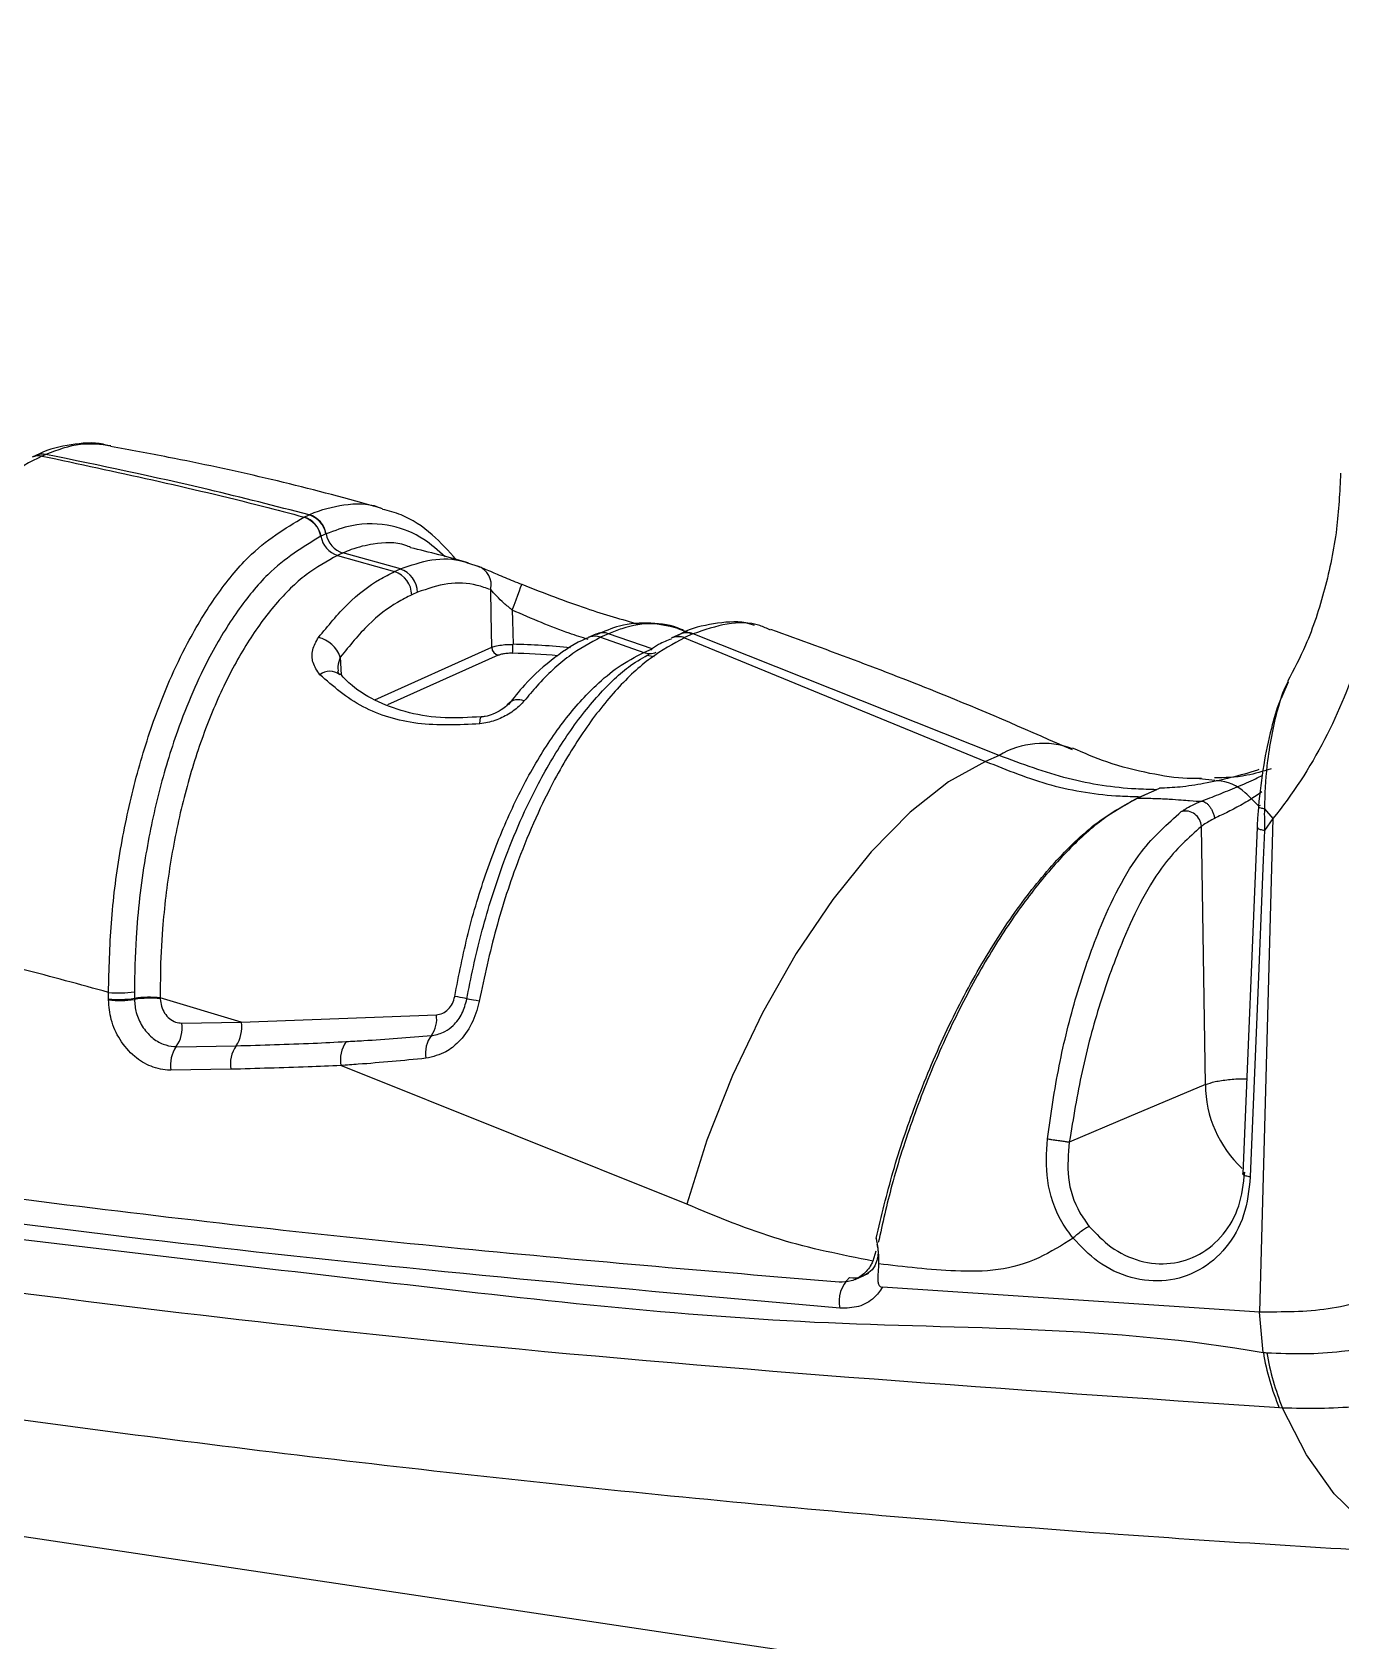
# Model space of a CAD drawing. Header units: millimetres. Extents: x 12 to 854, y 4 to 555.
# Drawn here: x 681.61 to 696.37, y 401.74 to 419.9 of the extents above; entities that cross this region are included whole.
import ezdxf

# ---------------------------------------------------------------- set-up
doc = ezdxf.new("R2010")
doc.units = ezdxf.units.MM
doc.linetypes.add('CENTER', pattern=[10.16, 6.35, -1.27, 1.27, -1.27])
doc.layers.add('DEFAULT_1', color=7, linetype='CENTER')
doc.dimstyles.new('SLDDIMSTYLE1', dxfattribs={"dimtxt": 0.18, "dimasz": 3.556, "dimexe": 0, "dimexo": 0.0625, "dimgap": 0, "dimtad": 0, "dimtih": 1, "dimtoh": 1, "dimdec": 0, "dimrnd": 1e-09, "dimzin": 0, "dimdsep": 46, "dimtxsty": 'Standard', "dimsah": 1, "dimcen": 0.09, "dimadec": 0, "dimazin": 0, "dimtfac": 3.556, "dimtdec": 0, "dimtofl": 0, "dimtmove": 0, "dimatfit": 3, "dimfxl": 1, "dimfrac": 2, "dimtolj": 1, "dimtzin": 0, "dimarcsym": 0})

msp = doc.modelspace()

# ---------------------------------------------------------------- linework, layer by layer
at = {"color": 7, "linetype": 'Continuous', "lineweight": 25}
for p, q in [((681.646, 415.118), (681.605, 415.099)), ((681.719, 415.111), (681.718, 415.111)), ((681.76, 415.129), (681.719, 415.111)), ((681.76, 415.13), (681.76, 415.129)), ((684.671, 414.422), (684.673, 414.422)), ((684.673, 414.422), (684.729, 414.448)), ((684.729, 414.448), (684.731, 414.448)), ((684.864, 414.206), (684.863, 414.206)), ((684.921, 414.232), (684.864, 414.206)), ((684.922, 414.232), (684.921, 414.232)), ((685.112, 414.017), (685.052, 413.99)), ((685.76, 413.837), (685.112, 414.017)), ((685.052, 413.99), (685.695, 413.808)), ((685.695, 413.808), (685.76, 413.837)), ((686.529, 413.902), (686.634, 413.869)), ((685.952, 413.573), (685.888, 413.544)), ((687.967, 413.1), (687.879, 413.061)), ((688.109, 413.105), (688.02, 413.065)), ((688.601, 412.936), (688.109, 413.105)), ((688.917, 413.1), (688.823, 413.058)), ((689.046, 413.105), (688.893, 413.16)), ((689.062, 413.103), (688.968, 413.061)), ((689.065, 413.104), (689.062, 413.103)), ((692.516, 411.732), (689.065, 413.104)), ((688.02, 413.065), (688.506, 412.894)), ((688.506, 412.894), (688.601, 412.936)), ((688.823, 413.058), (688.819, 413.056)), ((688.968, 413.061), (688.966, 413.06)), ((688.966, 413.06), (692.364, 411.664)), ((695.779, 412.56), (695.718, 412.421)), ((692.516, 411.732), (692.364, 411.664)), ((694.779, 411.473), (694.95, 411.451)), ((694.078, 411.25), (694.326, 411.361)), ((694.291, 411.345), (694.113, 411.266)), ((695.51, 411.129), (695.606, 411.018)), ((694.844, 408.016), (694.799, 410.93)), ((695.428, 410.922), (695.267, 407.009)), ((695.606, 411.018), (695.456, 405.449)), ((695.606, 411.018), (695.512, 410.885)), ((682.467, 408.972), (682.467, 408.983)), ((682.759, 408.99), (682.759, 408.978)), ((683.965, 408.719), (683.051, 408.996)), ((683.051, 408.996), (683.051, 408.984)), ((683.965, 408.719), (686.166, 408.804)), ((683.294, 408.71), (683.965, 408.719)), ((683.232, 408.444), (683.906, 408.454)), ((688.993, 406.666), (685.089, 408.231)), ((683.846, 408.189), (683.169, 408.179)), ((647.475, 408), (724.357, 396.511)), ((693.309, 407.367), (693.309, 407.367)), ((691.127, 406.134), (691.092, 406.024)), ((690.891, 405.816), (691.048, 405.886)), ((695.456, 405.449), (691.202, 405.728)), ((695.498, 404.991), (695.456, 405.449)), ((695.716, 404.364), (695.679, 404.366))]:
    msp.add_line(p, q, dxfattribs=at)
at = {"color": 8, "linetype": 'Continuous', "lineweight": 25}
for p, q in [((685.473, 412.361), (686.792, 412.952)), ((685.082, 412.842), (685.091, 412.641)), ((686.865, 412.862), (685.613, 412.301)), ((688.624, 412.843), (688.544, 412.86))]:
    msp.add_line(p, q, dxfattribs=at)
at = {"color": 7, "linetype": 'Continuous', "lineweight": 25, "flags": 128}
for points in [[(687.022, 413.372), (687.044, 413.429), (687.066, 413.487), (687.086, 413.541), (687.104, 413.589), (687.117, 413.627), (687.126, 413.653), (687.13, 413.665), (687.129, 413.663)], [(686.792, 412.952), (686.784, 413.324), (686.779, 413.603)], [(687.022, 413.372), (687.025, 413.255), (687.031, 412.985)], [(692.364, 411.664), (691.947, 411.433), (691.513, 411.09), (691.073, 410.643), (690.64, 410.107), (690.228, 409.495), (689.846, 408.825), (689.507, 408.117), (689.22, 407.39), (688.993, 406.666)], [(695.512, 410.884), (695.498, 410.554), (695.444, 409.235), (695.351, 406.973)], [(686.511, 408.983), (686.512, 408.983), (686.508, 408.984), (686.498, 408.987), (686.482, 408.99), (686.462, 408.994), (686.436, 408.999), (686.407, 409.005), (686.374, 409.011)], [(686.649, 408.958), (686.616, 408.964), (686.586, 408.969), (686.561, 408.974), (686.54, 408.978), (686.524, 408.98), (686.514, 408.982), (686.509, 408.983), (686.511, 408.983)], [(694.844, 408.016), (693.982, 407.652), (693.309, 407.367)]]:
    msp.add_lwpolyline(points, dxfattribs=at)
at = {"color": 8, "linetype": 'Continuous', "lineweight": 25, "flags": 128}
for points in [[(686.658, 412.087), (686.66, 412.128), (686.664, 412.155), (686.67, 412.165), (686.671, 412.165)], [(697.515, 402.708), (697.399, 402.72), (697.012, 402.834), (696.642, 403.061), (696.298, 403.397), (695.987, 403.835), (695.716, 404.364)]]:
    msp.add_lwpolyline(points, dxfattribs=at)
at = {"color": 8, "linetype": 'Continuous', "lineweight": 25}
for centre, radius, start, end in [((681.68, 414.928), 0.186, 78.1528, 114.1561), ((681.68, 414.929), 0.186, 78.155, 113.774), ((681.721, 414.947), 0.186, 78.1547, 113.8077), ((688.044, 412.926), 0.19, 69.8945, 114.5683), ((688.993, 412.925), 0.191, 68.8336, 113.5161), ((688.996, 412.926), 0.191, 68.8162, 113.5991), ((686.893, 405.475), 7.512, 83.9806, 88.9482), ((687.955, 412.887), 0.19, 69.9081, 113.79), ((688.897, 412.881), 0.191, 68.8325, 114.4904), ((688.899, 412.882), 0.191, 68.8331, 113.5455), ((688.574, 413.074), 0.192, 249.492, 292.6787), ((684.964, 412.503), 0.179, 51.4551, 128.7245), ((687.092, 412.197), 0.164, 66.7748, 136.9006), ((693.009, 410.9), 0.967, 69.7896, 120.645), ((696.15, 408.025), 1.306, 180.3841, 227.0034)]:
    msp.add_arc(centre, radius, start, end, dxfattribs=at)
at = {"color": 7, "linetype": 'Continuous', "lineweight": 25}
for centre, radius, start, end in [((681.722, 414.947), 0.186, 78.1479, 114.2317), ((684.588, 414.155), 0.279, 10.4598, 72.67), ((684.59, 414.156), 0.279, 10.4325, 72.6611), ((684.646, 414.181), 0.279, 10.4325, 72.6611), ((684.648, 414.182), 0.279, 10.4054, 72.6527), ((685.138, 414.256), 0.28, 190.4649, 252.2174), ((685.197, 414.283), 0.28, 190.4649, 252.2174), ((685.668, 413.567), 0.284, 1.0869, 71.2071), ((686.56, 413.657), 0.225, 346.1044, 70.7844), ((685.604, 413.538), 0.284, 1.0869, 71.2071), ((684.756, 412.726), 0.346, 19.5816, 76.669), ((686.885, 412.953), 0.0929, 180.5729, 257.8091), ((686.45, 412.971), 0.581, 351.3607, 1.3358), ((686.888, 405.568), 7.318, 84.9094, 88.9285), ((694.618, 410.923), 0.181, 2.249, 104.2974), ((682.582, 410.205), 1.155, 264.262, 278.8125), ((682.588, 410.115), 1.138, 263.8899, 278.6356), ((682.588, 410.103), 1.138, 263.8899, 278.6356), ((682.93, 407.864), 1.138, 83.8886, 98.6354), ((682.93, 407.853), 1.138, 83.8886, 98.6354), ((685.858, 408.753), 0.312, 324.0504, 9.3425), ((682.929, 408.656), 0.369, 325.0369, 8.3271), ((683.605, 408.661), 0.365, 325.4627, 9.1911), ((686.362, 408.374), 0.319, 142.028, 191.0645), ((683.534, 408.233), 0.369, 145.0359, 188.3267), ((684.206, 408.247), 0.365, 145.4617, 189.1907), ((685.431, 408.296), 0.348, 143.8369, 190.8047), ((691.061, 405.574), 0.35, 131.3215, 193.7455), ((698.217, 405.438), 2.755, 189.3254, 202.8843), ((698.262, 405.426), 2.758, 189.1166, 202.6375)]:
    msp.add_arc(centre, radius, start, end, dxfattribs=at)
for points, knots in [([(681.718, 415.111), (681.716, 415.11), (681.584, 415.05), (681.318, 414.887), (680.931, 414.526), (680.562, 414.052), (680.223, 413.486), (679.884, 412.757), (679.607, 411.944), (679.406, 411.083), (679.301, 410.403), (679.27, 409.989), (679.258, 409.831)], [0, 0, 0, 0, 0.001576, 0.11271, 0.223844, 0.334978, 0.446112, 0.55568, 0.708945, 0.820092, 0.931238, 1, 1, 1, 1]), ([(682.477, 415.223), (682.453, 415.231), (682.315, 415.274), (682.043, 415.241), (681.787, 415.194), (681.658, 415.12), (681.647, 415.114)], [0, 0, 0, 0, 0.087658, 0.521527, 0.959032, 1, 1, 1, 1]), ([(681.718, 415.111), (682.548, 414.934), (683.535, 414.723), (684.517, 414.464), (684.673, 414.422)], [0, 0, 0, 0, 0.840993, 1, 1, 1, 1]), ([(684.729, 414.448), (684.351, 414.545), (683.362, 414.798), (682.371, 415.003), (681.76, 415.13)], [0, 0, 0, 0, 0.383273, 1, 1, 1, 1]), ([(685.539, 414.522), (685.467, 414.543), (684.672, 414.768), (683.655, 415.004), (682.708, 415.179), (682.49, 415.219)], [0, 0, 0, 0, 0.0707278, 0.7862347, 1, 1, 1, 1]), ([(696.371, 414.917), (696.36, 414.705), (696.338, 414.256), (696.2, 413.604), (696.013, 413.024), (695.841, 412.7), (695.77, 412.566)], [0, 0, 0, 0, 0.247017, 0.524951, 0.803174, 1, 1, 1, 1]), ([(696.887, 414.706), (696.866, 414.395), (696.825, 413.773), (696.597, 412.825), (696.212, 411.88), (695.827, 411.291), (695.606, 411.018), (695.606, 411.018)], [0, 0, 0, 0, 0.225304, 0.450604, 0.720795, 0.999995, 1, 1, 1, 1]), ([(682.467, 409.056), (682.473, 409.317), (682.485, 409.838), (682.585, 410.629), (682.746, 411.399), (682.993, 412.215), (683.31, 412.945), (683.68, 413.548), (684.115, 414.087), (684.459, 414.293), (684.671, 414.422)], [0, 0, 0, 0, 0.111358, 0.222714, 0.334876, 0.447032, 0.59946, 0.709772, 0.82008, 1, 1, 1, 1]), ([(686.391, 413.94), (686.303, 414.039), (686.114, 414.25), (685.829, 414.439), (685.628, 414.491), (685.557, 414.509)], [0, 0, 0, 0, 0.361027, 0.773999, 1, 1, 1, 1]), ([(684.863, 414.206), (684.66, 414.083), (684.332, 413.886), (683.917, 413.373), (683.563, 412.797), (683.261, 412.099), (683.025, 411.318), (682.862, 410.532), (682.771, 409.769), (682.762, 409.267), (682.759, 409.064)], [0, 0, 0, 0, 0.179389, 0.289464, 0.399543, 0.551863, 0.664152, 0.776448, 0.90955, 1, 1, 1, 1]), ([(686.529, 413.903), (686.523, 413.905), (686.306, 413.972), (686.087, 414.025), (685.874, 414.076)], [0, 0, 0, 0, 0.028662, 1, 1, 1, 1]), ([(685.052, 413.99), (684.932, 413.924), (684.693, 413.793), (684.348, 413.453), (684.029, 413.016), (683.742, 412.488), (683.497, 411.883), (683.298, 411.217), (683.154, 410.508), (683.075, 409.847), (683.05, 409.341), (683.051, 409.083), (683.051, 408.996)], [0, 0, 0, 0, 0.109487, 0.218977, 0.328469, 0.437965, 0.548058, 0.658157, 0.76947, 0.880788, 0.959819, 1, 1, 1, 1]), ([(686.634, 413.869), (686.678, 413.851), (686.76, 413.818), (686.936, 413.74), (687.065, 413.689), (687.129, 413.663)], [0, 0, 0, 0, 0.361108, 0.683015, 1, 1, 1, 1]), ([(684.836, 413.063), (684.945, 413.195), (685.165, 413.464), (685.459, 413.69), (685.638, 413.779), (685.695, 413.808)], [0, 0, 0, 0, 0.398121, 0.807737, 1, 1, 1, 1]), ([(686.779, 413.603), (686.728, 413.62), (686.571, 413.675), (686.294, 413.692), (686.067, 413.613), (685.952, 413.573)], [0, 0, 0, 0, 0.192244, 0.590344, 1, 1, 1, 1]), ([(687.129, 413.663), (687.377, 413.567), (687.85, 413.383), (688.259, 413.267), (688.453, 413.212)], [0, 0, 0, 0, 0.525673, 1, 1, 1, 1]), ([(685.888, 413.544), (685.834, 413.517), (685.669, 413.435), (685.393, 413.223), (685.187, 412.97), (685.082, 412.842)], [0, 0, 0, 0, 0.192245, 0.590349, 1, 1, 1, 1]), ([(687.022, 413.372), (686.99, 413.398), (686.926, 413.45), (686.841, 413.533), (686.8, 413.579), (686.779, 413.603)], [0, 0, 0, 0, 0.317984, 0.645839, 1, 1, 1, 1]), ([(688.955, 413.143), (688.947, 413.147), (688.831, 413.202), (688.587, 413.236), (688.26, 413.217), (688.056, 413.13), (687.968, 413.091)], [0, 0, 0, 0, 0.02797, 0.381743, 0.73206, 1, 1, 1, 1]), ([(688.945, 413.149), (688.837, 413.179), (688.617, 413.24), (688.331, 413.195), (688.159, 413.125), (688.109, 413.105)], [0, 0, 0, 0, 0.407836, 0.827461, 1, 1, 1, 1]), ([(689.757, 413.2), (689.724, 413.21), (689.575, 413.255), (689.293, 413.22), (689.044, 413.172), (688.923, 413.102), (688.92, 413.1)], [0, 0, 0, 0, 0.124247, 0.554252, 0.987553, 1, 1, 1, 1]), ([(689.938, 413.146), (689.898, 413.165), (689.744, 413.236), (689.449, 413.236), (689.193, 413.148), (689.065, 413.104)], [0, 0, 0, 0, 0.151284, 0.575647, 1, 1, 1, 1]), ([(693.343, 411.793), (692.872, 412), (691.747, 412.493), (690.605, 412.911), (689.941, 413.154)], [0, 0, 0, 0, 0.418626, 1, 1, 1, 1]), ([(684.852, 412.643), (684.821, 412.687), (684.761, 412.774), (684.759, 412.927), (684.81, 413.018), (684.836, 413.063)], [0, 0, 0, 0, 0.339645, 0.667371, 1, 1, 1, 1]), ([(688.966, 413.06), (688.838, 412.99), (688.582, 412.852), (688.201, 412.495), (687.836, 412.034), (687.451, 411.4), (687.11, 410.639), (686.827, 409.782), (686.709, 409.233), (686.649, 408.958)], [0, 0, 0, 0, 0.130475, 0.260954, 0.394316, 0.527684, 0.712353, 0.856172, 1, 1, 1, 1]), ([(686.792, 412.952), (686.808, 412.958), (686.842, 412.97), (686.918, 412.981), (686.984, 412.985), (687.021, 412.985), (687.031, 412.985)], [0, 0, 0, 0, 0.300217, 0.600458, 0.900612, 1, 1, 1, 1]), ([(687.879, 413.059), (687.871, 413.056), (687.743, 413.007), (687.499, 412.841), (687.204, 412.592), (687.038, 412.378), (686.978, 412.301)], [0, 0, 0, 0, 0.024359, 0.397477, 0.783502, 1, 1, 1, 1]), ([(688.02, 413.065), (687.901, 413.001), (687.659, 412.87), (687.369, 412.6), (687.205, 412.404), (687.157, 412.347)], [0, 0, 0, 0, 0.407832, 0.827493, 1, 1, 1, 1]), ([(688.821, 413.045), (688.771, 413.028), (688.691, 413), (688.614, 412.943), (688.585, 412.921)], [0, 0, 0, 0, 0.6171, 1, 1, 1, 1]), ([(686.374, 409.011), (686.42, 409.25), (686.515, 409.735), (686.726, 410.427), (686.984, 411.078), (687.281, 411.653), (687.612, 412.148), (687.928, 412.497), (688.229, 412.749), (688.41, 412.843), (688.506, 412.894)], [0, 0, 0, 0, 0.132434, 0.268672, 0.401052, 0.537329, 0.668567, 0.803695, 0.894697, 1, 1, 1, 1]), ([(686.511, 408.983), (686.516, 409.01), (686.567, 409.288), (686.69, 409.818), (686.946, 410.623), (687.269, 411.353), (687.638, 411.973), (687.989, 412.419), (688.308, 412.73), (688.505, 412.84), (688.579, 412.881)], [0, 0, 0, 0, 0.015781, 0.157647, 0.303642, 0.498889, 0.638056, 0.781285, 0.917612, 1, 1, 1, 1]), ([(687.024, 412.884), (687.018, 412.884), (686.993, 412.885), (686.949, 412.882), (686.898, 412.875), (686.876, 412.866), (686.865, 412.862)], [0, 0, 0, 0, 0.099395, 0.399547, 0.699775, 1, 1, 1, 1]), ([(686.658, 412.087), (686.42, 412.077), (685.945, 412.055), (685.292, 412.257), (685.002, 412.511), (684.852, 412.643)], [0, 0, 0, 0, 0.327756, 0.653482, 1, 1, 1, 1]), ([(685.075, 412.646), (685.068, 412.653), (685.053, 412.669), (685.056, 412.677), (685.057, 412.682)], [0, 0, 0, 0, 0.460935, 1, 1, 1, 1]), ([(686.671, 412.168), (686.534, 412.16), (686.253, 412.143), (685.855, 412.202), (685.5, 412.329), (685.238, 412.486), (685.124, 412.605), (685.082, 412.65)], [0, 0, 0, 0, 0.207819, 0.42766, 0.643543, 0.867117, 1, 1, 1, 1]), ([(695.718, 412.421), (695.706, 412.396), (695.652, 412.278), (695.579, 412.008), (695.491, 411.609), (695.46, 411.312), (695.443, 411.155)], [0, 0, 0, 0, 0.07058, 0.321872, 0.640822, 1, 1, 1, 1]), ([(687.157, 412.347), (687.142, 412.331), (687.095, 412.277), (686.989, 412.197), (686.831, 412.119), (686.716, 412.098), (686.658, 412.087)], [0, 0, 0, 0, 0.135954, 0.443123, 0.723591, 1, 1, 1, 1]), ([(686.972, 412.31), (686.968, 412.304), (686.955, 412.287), (686.899, 412.242), (686.815, 412.198), (686.732, 412.171), (686.686, 412.168), (686.671, 412.167)], [0, 0, 0, 0, 0.1266347, 0.3866858, 0.6660748, 0.8912838, 1, 1, 1, 1]), ([(692.364, 411.664), (692.608, 411.566), (693.104, 411.367), (693.699, 411.276), (694.036, 411.268), (694.113, 411.266)], [0, 0, 0, 0, 0.428171, 0.868834, 1, 1, 1, 1]), ([(694.291, 411.345), (694.214, 411.347), (693.886, 411.356), (693.287, 411.444), (692.775, 411.635), (692.516, 411.732)], [0, 0, 0, 0, 0.131166, 0.559334, 1, 1, 1, 1]), ([(694.802, 411.473), (694.748, 411.472), (694.574, 411.466), (694.216, 411.524), (693.776, 411.629), (693.474, 411.759), (693.344, 411.815)], [0, 0, 0, 0, 0.1339694, 0.4373186, 0.7580727, 1, 1, 1, 1]), ([(694.796, 411.214), (694.862, 411.239), (694.991, 411.29), (695.21, 411.378), (695.377, 411.452), (695.464, 411.496), (695.491, 411.509)], [0, 0, 0, 0, 0.287012, 0.570468, 0.869607, 1, 1, 1, 1]), ([(695.586, 411.58), (695.492, 411.552), (695.248, 411.48), (695.063, 411.479), (694.949, 411.479)], [0, 0, 0, 0, 0.385195, 1, 1, 1, 1]), ([(695.48, 411.319), (695.46, 411.304), (695.394, 411.258), (695.267, 411.181), (695.1, 411.093), (694.999, 411.045), (694.949, 411.021)], [0, 0, 0, 0, 0.135779, 0.442501, 0.724249, 1, 1, 1, 1]), ([(695.444, 411.162), (695.395, 411.214), (695.26, 411.359), (695.092, 411.446), (694.968, 411.446), (694.964, 411.446)], [0, 0, 0, 0, 0.351998, 0.977345, 1, 1, 1, 1]), ([(691.129, 406.28), (691.189, 406.532), (691.309, 407.036), (691.574, 407.818), (691.9, 408.599), (692.29, 409.348), (692.717, 410.015), (693.169, 410.569), (693.631, 411.008), (693.93, 411.17), (694.078, 411.25)], [0, 0, 0, 0, 0.115379, 0.231242, 0.359426, 0.487431, 0.615886, 0.743477, 0.872104, 1, 1, 1, 1]), ([(694.113, 411.266), (693.984, 411.197), (693.725, 411.058), (693.323, 410.705), (692.927, 410.255), (692.54, 409.713), (692.175, 409.089), (691.837, 408.395), (691.543, 407.652), (691.306, 406.92), (691.201, 406.448), (691.153, 406.232)], [0, 0, 0, 0, 0.110464, 0.2209423, 0.3312598, 0.4415969, 0.5548948, 0.6682012, 0.7849792, 0.9017554, 1, 1, 1, 1]), ([(694.078, 411.25), (694.147, 411.249), (694.289, 411.247), (694.511, 411.236), (694.689, 411.218), (694.76, 411.215), (694.796, 411.214)], [0, 0, 0, 0, 0.1385954, 0.2872363, 0.6295287, 1, 1, 1, 1]), ([(694.573, 411.098), (694.586, 411.106), (694.646, 411.146), (694.727, 411.186), (694.796, 411.214), (694.796, 411.214)], [0, 0, 0, 0, 0.208261, 0.999937, 1, 1, 1, 1]), ([(695.444, 411.155), (695.439, 411.1), (695.432, 411.022), (695.429, 410.945), (695.428, 410.922)], [0, 0, 0, 0, 0.702792, 1, 1, 1, 1]), ([(695.462, 411.165), (695.453, 411.163), (695.442, 411.16), (695.444, 411.156), (695.445, 411.155)], [0, 0, 0, 0, 0.7703485, 1, 1, 1, 1]), ([(695.51, 411.129), (695.51, 411.129), (695.509, 411.048), (695.51, 410.966), (695.512, 410.885), (695.512, 410.885)], [0, 0, 0, 0, 0.000081, 0.999919, 1, 1, 1, 1]), ([(693.061, 407.404), (693.101, 407.68), (693.182, 408.232), (693.381, 409.029), (693.671, 409.869), (694.056, 410.641), (694.418, 410.96), (694.573, 411.098)], [0, 0, 0, 0, 0.182846, 0.365677, 0.54835, 0.805393, 1, 1, 1, 1]), ([(694.799, 410.93), (694.656, 410.802), (694.322, 410.502), (693.942, 409.755), (693.648, 408.942), (693.441, 408.169), (693.353, 407.635), (693.309, 407.367)], [0, 0, 0, 0, 0.191512, 0.447836, 0.631621, 0.815593, 1, 1, 1, 1]), ([(694.949, 411.021), (694.904, 410.997), (694.847, 410.967), (694.807, 410.936), (694.799, 410.93)], [0, 0, 0, 0, 0.788823, 1, 1, 1, 1]), ([(658.753, 410.482), (658.753, 410.482), (660.579, 410.038), (664.237, 409.196), (669.733, 408.089), (675.088, 407.163), (680.301, 406.392), (685.365, 405.817), (690.448, 405.215), (693.787, 405.297), (695.498, 404.991), (695.498, 404.991)], [0, 0, 0, 0, 0, 0.149498, 0.299044, 0.44859, 0.586293, 0.723995, 0.861997, 1, 1, 1, 1, 1]), ([(695.679, 404.366), (692.631, 404.574), (687.282, 404.939), (679.615, 405.873), (672.689, 406.946), (665.756, 408.254), (661.139, 409.333), (658.831, 409.873)], [0, 0, 0, 0, 0.248505, 0.435999, 0.623492, 0.811746, 1, 1, 1, 1]), ([(682.467, 409.056), (682.144, 409.145), (681.079, 409.438), (680.006, 409.668), (679.258, 409.828)], [0, 0, 0, 0, 0.3025522, 1, 1, 1, 1]), ([(690.721, 405.491), (688.455, 405.693), (683.921, 406.099), (677.111, 407.014), (670.298, 408.134), (665.764, 409.084), (663.496, 409.559)], [0, 0, 0, 0, 0.2498768, 0.5, 0.7498768, 1, 1, 1, 1]), ([(682.467, 408.983), (682.467, 408.987), (682.467, 409.011), (682.467, 409.036), (682.467, 409.056)], [0, 0, 0, 0, 0.152343, 1, 1, 1, 1]), ([(683.169, 408.179), (683.165, 408.179), (683.091, 408.179), (682.947, 408.209), (682.749, 408.329), (682.59, 408.513), (682.486, 408.741), (682.473, 408.897), (682.467, 408.972)], [0, 0, 0, 0, 0.009942, 0.211518, 0.401803, 0.613218, 0.814901, 1, 1, 1, 1]), ([(682.759, 409.064), (682.759, 409.043), (682.759, 409.018), (682.759, 408.994), (682.759, 408.99)], [0, 0, 0, 0, 0.847648, 1, 1, 1, 1]), ([(682.759, 408.978), (682.763, 408.928), (682.772, 408.822), (682.842, 408.669), (682.949, 408.545), (683.076, 408.468), (683.17, 408.447), (683.22, 408.444), (683.229, 408.444), (683.232, 408.444)], [0, 0, 0, 0, 0.1850904, 0.3867403, 0.5980771, 0.788256, 0.9599288, 0.9900648, 1, 1, 1, 1]), ([(683.051, 408.984), (683.054, 408.956), (683.059, 408.899), (683.097, 408.82), (683.153, 408.758), (683.222, 408.717), (683.271, 408.712), (683.294, 408.71)], [0, 0, 0, 0, 0.202072, 0.404151, 0.606106, 0.807799, 1, 1, 1, 1]), ([(686.649, 408.958), (686.648, 408.953), (686.631, 408.865), (686.571, 408.692), (686.436, 408.504), (686.259, 408.362), (686.127, 408.331), (686.049, 408.313)], [0, 0, 0, 0, 0.016038, 0.267825, 0.538744, 0.729564, 1, 1, 1, 1]), ([(686.11, 408.57), (686.114, 408.571), (686.166, 408.576), (686.254, 408.604), (686.37, 408.689), (686.465, 408.813), (686.495, 408.926), (686.511, 408.983)], [0, 0, 0, 0, 0.018051, 0.274477, 0.465502, 0.734502, 1, 1, 1, 1]), ([(686.166, 408.804), (686.19, 408.809), (686.239, 408.817), (686.303, 408.864), (686.352, 408.929), (686.367, 408.984), (686.374, 409.011)], [0, 0, 0, 0, 0.251308, 0.497836, 0.745623, 1, 1, 1, 1]), ([(685.15, 408.502), (685.215, 408.505), (685.533, 408.523), (685.855, 408.55), (686.11, 408.57)], [0, 0, 0, 0, 0.205409, 1, 1, 1, 1]), ([(683.906, 408.454), (684.196, 408.462), (684.61, 408.474), (685.026, 408.495), (685.15, 408.502)], [0, 0, 0, 0, 0.7012452, 1, 1, 1, 1]), ([(660.016, 408.311), (660.811, 408.119), (663.099, 407.569), (666.887, 406.736), (671.381, 405.845), (675.878, 405.057), (680.377, 404.37), (684.875, 403.786), (689.37, 403.305), (693.584, 402.944), (696.297, 402.782), (697.514, 402.709)], [0, 0, 0, 0, 0.063754, 0.183616, 0.303468, 0.423303, 0.54312, 0.66292, 0.782702, 0.902467, 1, 1, 1, 1]), ([(685.089, 408.231), (684.966, 408.226), (684.552, 408.208), (684.137, 408.197), (683.846, 408.189)], [0, 0, 0, 0, 0.298772, 1, 1, 1, 1]), ([(686.049, 408.313), (685.793, 408.288), (685.472, 408.257), (685.154, 408.236), (685.089, 408.231)], [0, 0, 0, 0, 0.7947919, 1, 1, 1, 1]), ([(690.71, 405.785), (689.241, 405.909), (686.243, 406.162), (681.71, 406.671), (678.647, 407.102), (677.116, 407.317)], [0, 0, 0, 0, 0.324651, 0.66225, 1, 1, 1, 1]), ([(693.351, 406.282), (693.307, 406.341), (693.168, 406.534), (693.035, 406.922), (693.052, 407.247), (693.061, 407.404)], [0, 0, 0, 0, 0.189224, 0.607818, 1, 1, 1, 1]), ([(693.061, 407.404), (693.064, 407.404), (693.08, 407.401), (693.115, 407.396), (693.169, 407.388), (693.225, 407.38), (693.275, 407.372), (693.298, 407.369), (693.309, 407.367)], [0, 0, 0, 0, 0.043671, 0.208959, 0.406724, 0.604484, 0.802242, 1, 1, 1, 1]), ([(693.309, 407.367), (693.297, 407.233), (693.272, 406.958), (693.379, 406.628), (693.496, 406.466), (693.533, 406.416)], [0, 0, 0, 0, 0.396447, 0.812771, 1, 1, 1, 1]), ([(695.351, 406.973), (695.335, 406.826), (695.302, 406.531), (695.091, 406.161), (694.785, 405.9), (694.407, 405.78), (694.005, 405.816), (693.633, 405.987), (693.441, 406.188), (693.351, 406.282)], [0, 0, 0, 0, 0.144761, 0.29072, 0.436568, 0.582219, 0.727707, 0.873136, 1, 1, 1, 1]), ([(693.533, 406.416), (693.611, 406.334), (693.779, 406.157), (694.104, 406.007), (694.456, 405.976), (694.788, 406.081), (695.057, 406.31), (695.244, 406.635), (695.273, 406.896), (695.288, 407.026)], [0, 0, 0, 0, 0.126714, 0.271961, 0.417261, 0.562728, 0.708401, 0.854198, 1, 1, 1, 1]), ([(695.351, 406.973), (695.334, 406.976), (695.299, 406.983), (695.27, 406.998), (695.263, 407.013), (695.279, 407.022), (695.288, 407.026)], [0, 0, 0, 0, 0.249985, 0.49998, 0.749984, 1, 1, 1, 1]), ([(691.092, 406.024), (690.74, 406.094), (690.029, 406.235), (689.34, 406.521), (688.993, 406.666)], [0, 0, 0, 0, 0.496123, 1, 1, 1, 1]), ([(691.136, 406.22), (691.14, 406.204), (691.159, 406.132), (691.139, 406.022), (691.091, 405.916), (691.031, 405.884), (691, 405.868)], [0, 0, 0, 0, 0.0825576, 0.3794219, 0.6897427, 1, 1, 1, 1]), ([(691.129, 406.281), (691.143, 406.195), (691.159, 406.099), (691.156, 406.004), (691.156, 405.993)], [0, 0, 0, 0, 0.882887, 1, 1, 1, 1]), ([(693.351, 406.282), (693.225, 406.203), (692.963, 406.037), (692.511, 405.906), (691.897, 405.905), (691.446, 405.959), (691.156, 405.993)], [0, 0, 0, 0, 0.196372, 0.409624, 0.620611, 1, 1, 1, 1]), ([(691.092, 406.024), (691.086, 406.01), (691.057, 405.95), (690.981, 405.861), (690.853, 405.789), (690.757, 405.786), (690.71, 405.785)], [0, 0, 0, 0, 0.088314, 0.398003, 0.707413, 1, 1, 1, 1]), ([(691.156, 405.993), (691.155, 405.965), (691.152, 405.918), (691.148, 405.858), (691.147, 405.813), (691.15, 405.78), (691.158, 405.755), (691.169, 405.741), (691.184, 405.731), (691.195, 405.729), (691.202, 405.728)], [0, 0, 0, 0, 0.290061, 0.481792, 0.611179, 0.749074, 0.811037, 0.873663, 0.927618, 1, 1, 1, 1]), ([(691.202, 405.728), (691.172, 405.687), (691.102, 405.591), (690.937, 405.497), (690.793, 405.493), (690.721, 405.491)], [0, 0, 0, 0, 0.276151, 0.638025, 1, 1, 1, 1]), ([(696.967, 405.673), (696.724, 405.597), (696.238, 405.446), (695.717, 405.448), (695.456, 405.449)], [0, 0, 0, 0, 0.499979, 1, 1, 1, 1]), ([(695.539, 404.989), (695.68, 404.983), (695.962, 404.972), (696.456, 405.006), (696.804, 405.066), (697.012, 405.115), (697.012, 405.115)], [0, 0, 0, 0, 0.282663, 0.565319, 0.999989, 1, 1, 1, 1]), ([(695.498, 404.991), (695.498, 404.991), (695.512, 404.991), (695.525, 404.99), (695.539, 404.989)], [0, 0, 0, 0, 0.000429, 1, 1, 1, 1]), ([(697.348, 404.528), (697.084, 404.469), (696.55, 404.349), (695.996, 404.359), (695.716, 404.364)], [0, 0, 0, 0, 0.49532, 1, 1, 1, 1])]:
    msp.add_open_spline(points, degree=3, knots=knots, dxfattribs=at)
at = {"color": 8, "linetype": 'Continuous', "lineweight": 25}
for points, knots in [([(682.491, 415.225), (682.378, 415.24), (682.142, 415.271), (681.891, 415.178), (681.76, 415.13)], [0, 0, 0, 0, 0.478518, 1, 1, 1, 1]), ([(684.731, 414.448), (684.734, 414.45), (684.865, 414.508), (685.127, 414.572), (685.403, 414.584), (685.541, 414.523), (685.556, 414.517)], [0, 0, 0, 0, 0.010361, 0.468896, 0.940696, 1, 1, 1, 1]), ([(686.265, 413.973), (686.186, 414.044), (685.999, 414.212), (685.644, 414.346), (685.27, 414.362), (685.019, 414.268), (684.922, 414.232)], [0, 0, 0, 0, 0.197363, 0.466505, 0.796053, 1, 1, 1, 1]), ([(685.875, 414.08), (685.857, 414.088), (685.723, 414.144), (685.495, 414.131), (685.257, 414.078), (685.143, 414.03), (685.112, 414.017)], [0, 0, 0, 0, 0.07476, 0.55588, 0.878406, 1, 1, 1, 1]), ([(685.76, 413.837), (685.878, 413.878), (686.119, 413.962), (686.376, 413.953), (686.51, 413.909), (686.529, 413.902)], [0, 0, 0, 0, 0.454959, 0.923114, 1, 1, 1, 1]), ([(687.881, 413.041), (687.81, 413.063), (687.544, 413.145), (687.243, 413.276), (687.022, 413.372)], [0, 0, 0, 0, 0.267894, 1, 1, 1, 1]), ([(685.082, 412.842), (685.069, 412.807), (685.05, 412.754), (685.056, 412.699), (685.058, 412.682)], [0, 0, 0, 0, 0.677455, 1, 1, 1, 1]), ([(695.779, 412.561), (695.778, 412.56), (695.731, 412.492), (695.635, 412.195), (695.542, 411.732), (695.514, 411.332), (695.511, 411.151), (695.51, 411.129)], [0, 0, 0, 0, 0.004373, 0.224709, 0.643257, 0.958453, 1, 1, 1, 1]), ([(695.448, 411.571), (695.443, 411.569), (695.243, 411.505), (694.943, 411.431), (694.562, 411.37), (694.402, 411.364), (694.326, 411.361)], [0, 0, 0, 0, 0.01421, 0.551795, 0.784181, 1, 1, 1, 1]), ([(695.445, 411.155), (695.444, 411.153), (695.444, 411.148), (695.466, 411.139), (695.496, 411.133), (695.51, 411.129)], [0, 0, 0, 0, 0.259776, 0.629888, 1, 1, 1, 1]), ([(695.431, 410.922), (695.431, 410.918), (695.431, 410.91), (695.46, 410.896), (695.495, 410.889), (695.512, 410.885)], [0, 0, 0, 0, 0.268849, 0.634424, 1, 1, 1, 1]), ([(694.844, 408.016), (694.879, 408.028), (694.948, 408.052), (695.102, 408.074), (695.23, 408.083), (695.298, 408.08), (695.311, 408.08)], [0, 0, 0, 0, 0.309704, 0.619408, 0.929116, 1, 1, 1, 1]), ([(690.83, 405.837), (690.88, 405.835), (690.943, 405.833), (690.99, 405.862), (691, 405.869)], [0, 0, 0, 0, 0.780306, 1, 1, 1, 1])]:
    msp.add_open_spline(points, degree=3, knots=knots, dxfattribs=at)
at = {"color": 7, "linetype": 'Continuous', "lineweight": 25}
for points in [[(694.796, 411.214), (694.803, 411.215), (694.816, 411.216), (694.839, 411.207), (694.863, 411.19), (694.886, 411.165), (694.908, 411.134), (694.926, 411.098), (694.94, 411.059), (694.946, 411.034), (694.949, 411.021)], [(693.351, 406.282), (693.365, 406.295), (693.393, 406.323), (693.444, 406.364), (693.494, 406.398), (693.52, 406.41), (693.533, 406.416)]]:
    msp.add_open_spline(points, degree=3, dxfattribs=at)

# ---------------------------------------------------------------- leaders
at = {"layer": 'DEFAULT_1'}
msp.add_leader([(683.867, 423.171), (648.824, 388.313)], dimstyle='SLDDIMSTYLE1', dxfattribs=at)

doc.saveas('drawing.dxf')
